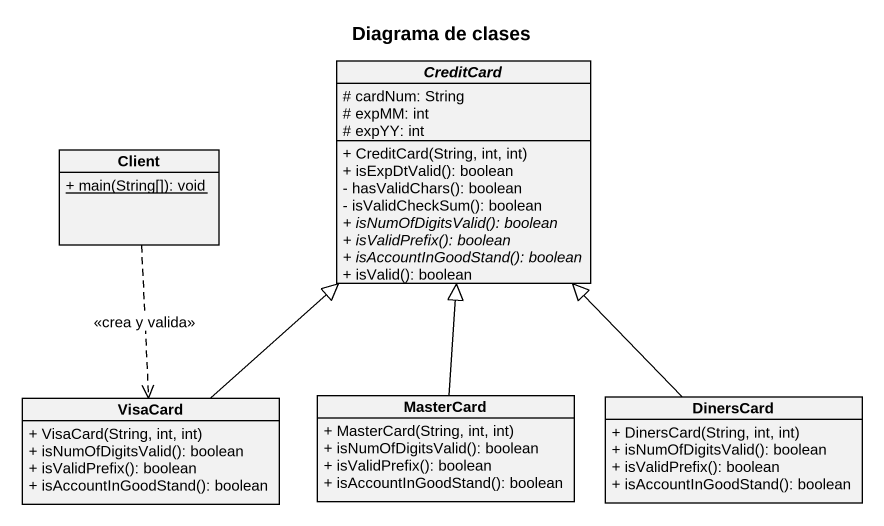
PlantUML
@startuml
title Diagrama de clases
hide circle
hide empty members
skinparam classAttributeIconSize 0
abstract class CreditCard {
  # cardNum: String
  # expMM: int
  # expYY: int
  + CreditCard(String, int, int)
  + isExpDtValid(): boolean
  - hasValidChars(): boolean
  - isValidCheckSum(): boolean
  {abstract} + isNumOfDigitsValid(): boolean
  {abstract} + isValidPrefix(): boolean
  {abstract} + isAccountInGoodStand(): boolean
  + isValid(): boolean
}
class Client {
  {static} + main(String[]): void
}
class VisaCard {
  + VisaCard(String, int, int)
  + isNumOfDigitsValid(): boolean
  + isValidPrefix(): boolean
  + isAccountInGoodStand(): boolean
}
class MasterCard {
  + MasterCard(String, int, int)
  + isNumOfDigitsValid(): boolean
  + isValidPrefix(): boolean
  + isAccountInGoodStand(): boolean
}
class DinersCard {
  + DinersCard(String, int, int)
  + isNumOfDigitsValid(): boolean
  + isValidPrefix(): boolean
  + isAccountInGoodStand(): boolean
}
Client ..> VisaCard : <<crea y valida>>
VisaCard -up-|> CreditCard
MasterCard -up-|> CreditCard
DinersCard -up-|> CreditCard
@enduml
